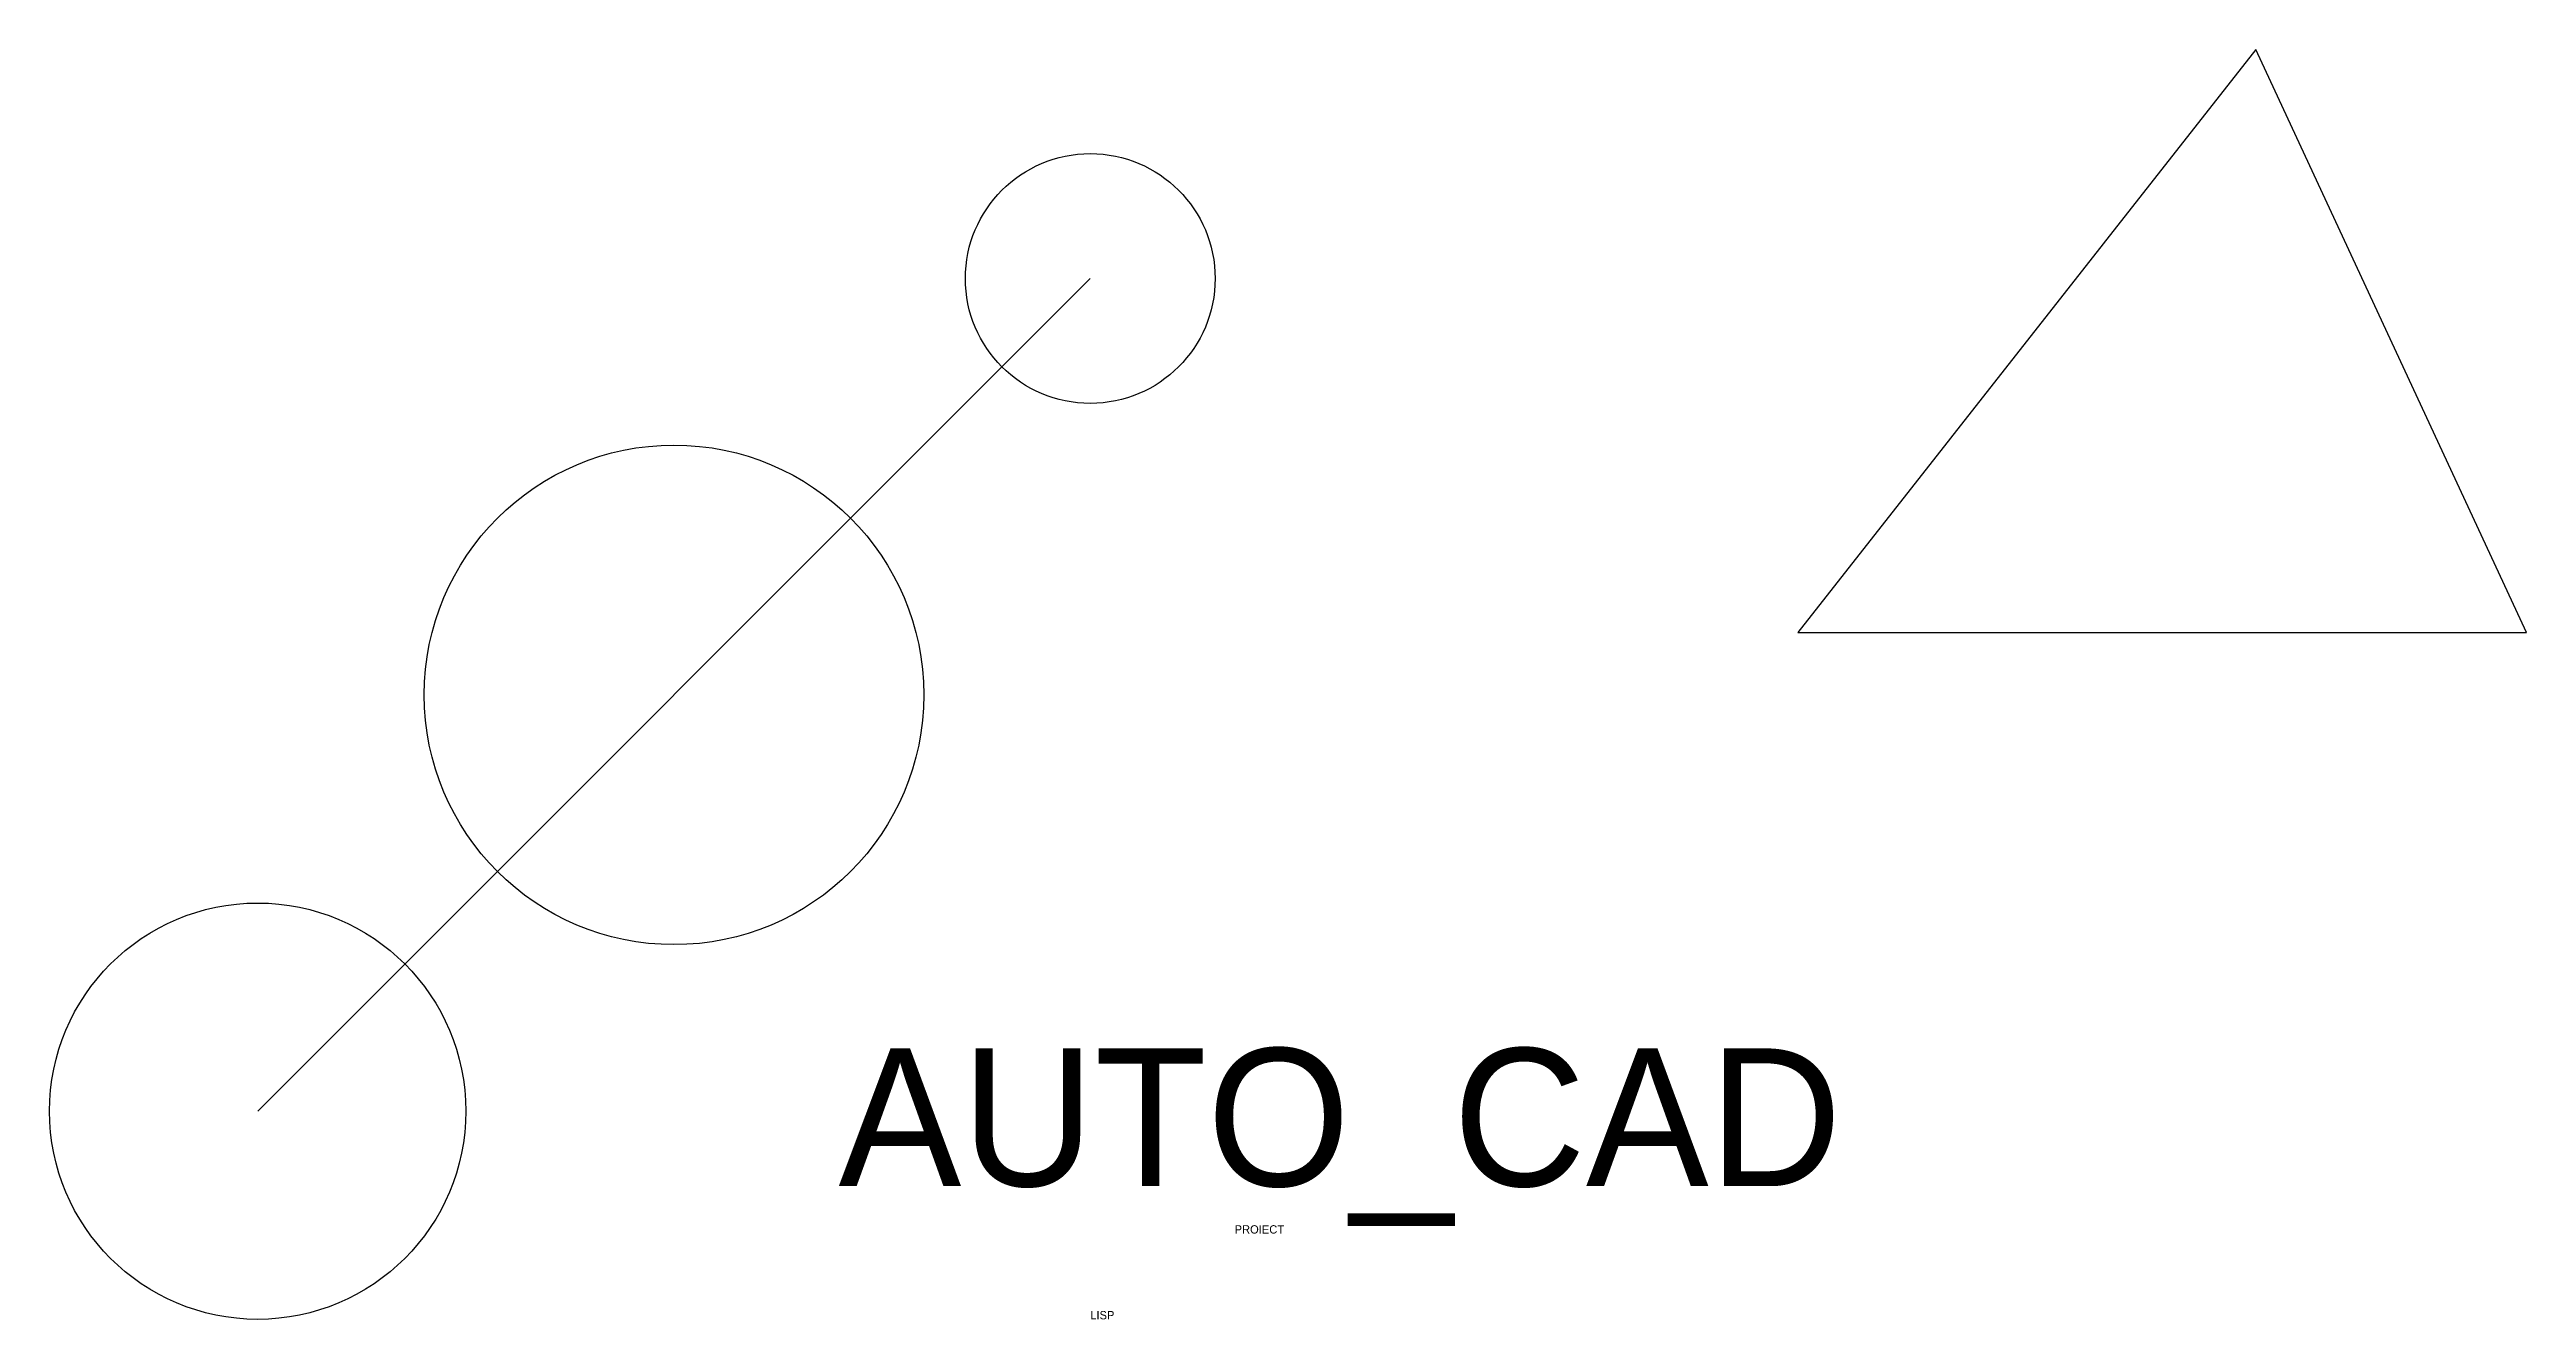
# Model space of a CAD drawing. Header units: inches. Extents: x 0 to 59.5, y 0 to 30.5.
import ezdxf

# ---------------------------------------------------------------- set-up
doc = ezdxf.new("R2010")
doc.units = ezdxf.units.IN
doc.header["$MEASUREMENT"] = 0

msp = doc.modelspace()

# ---------------------------------------------------------------- linework, layer by layer
for p, q in [((25, 25), (5, 5)), ((15, 15), (25, 25))]:
    msp.add_line(p, q)
msp.add_lwpolyline([(42, 16.5), (59.5, 16.5), (53, 30.5), (42, 16.5)])
for centre, radius in [((25, 25), 3), ((15, 15), 6), ((5, 5), 5)]:
    msp.add_circle(centre, radius)

# ---------------------------------------------------------------- texts
for s, height, p in [('AUTO_CAD', 3.3101, (18.951, 3.199)), ('PROIECT', 0.2, (28.468, 2.06)), ('LISP', 0.2, (25, 0))]:
    msp.add_text(s, height=height).set_placement(p)

doc.saveas('drawing.dxf')
